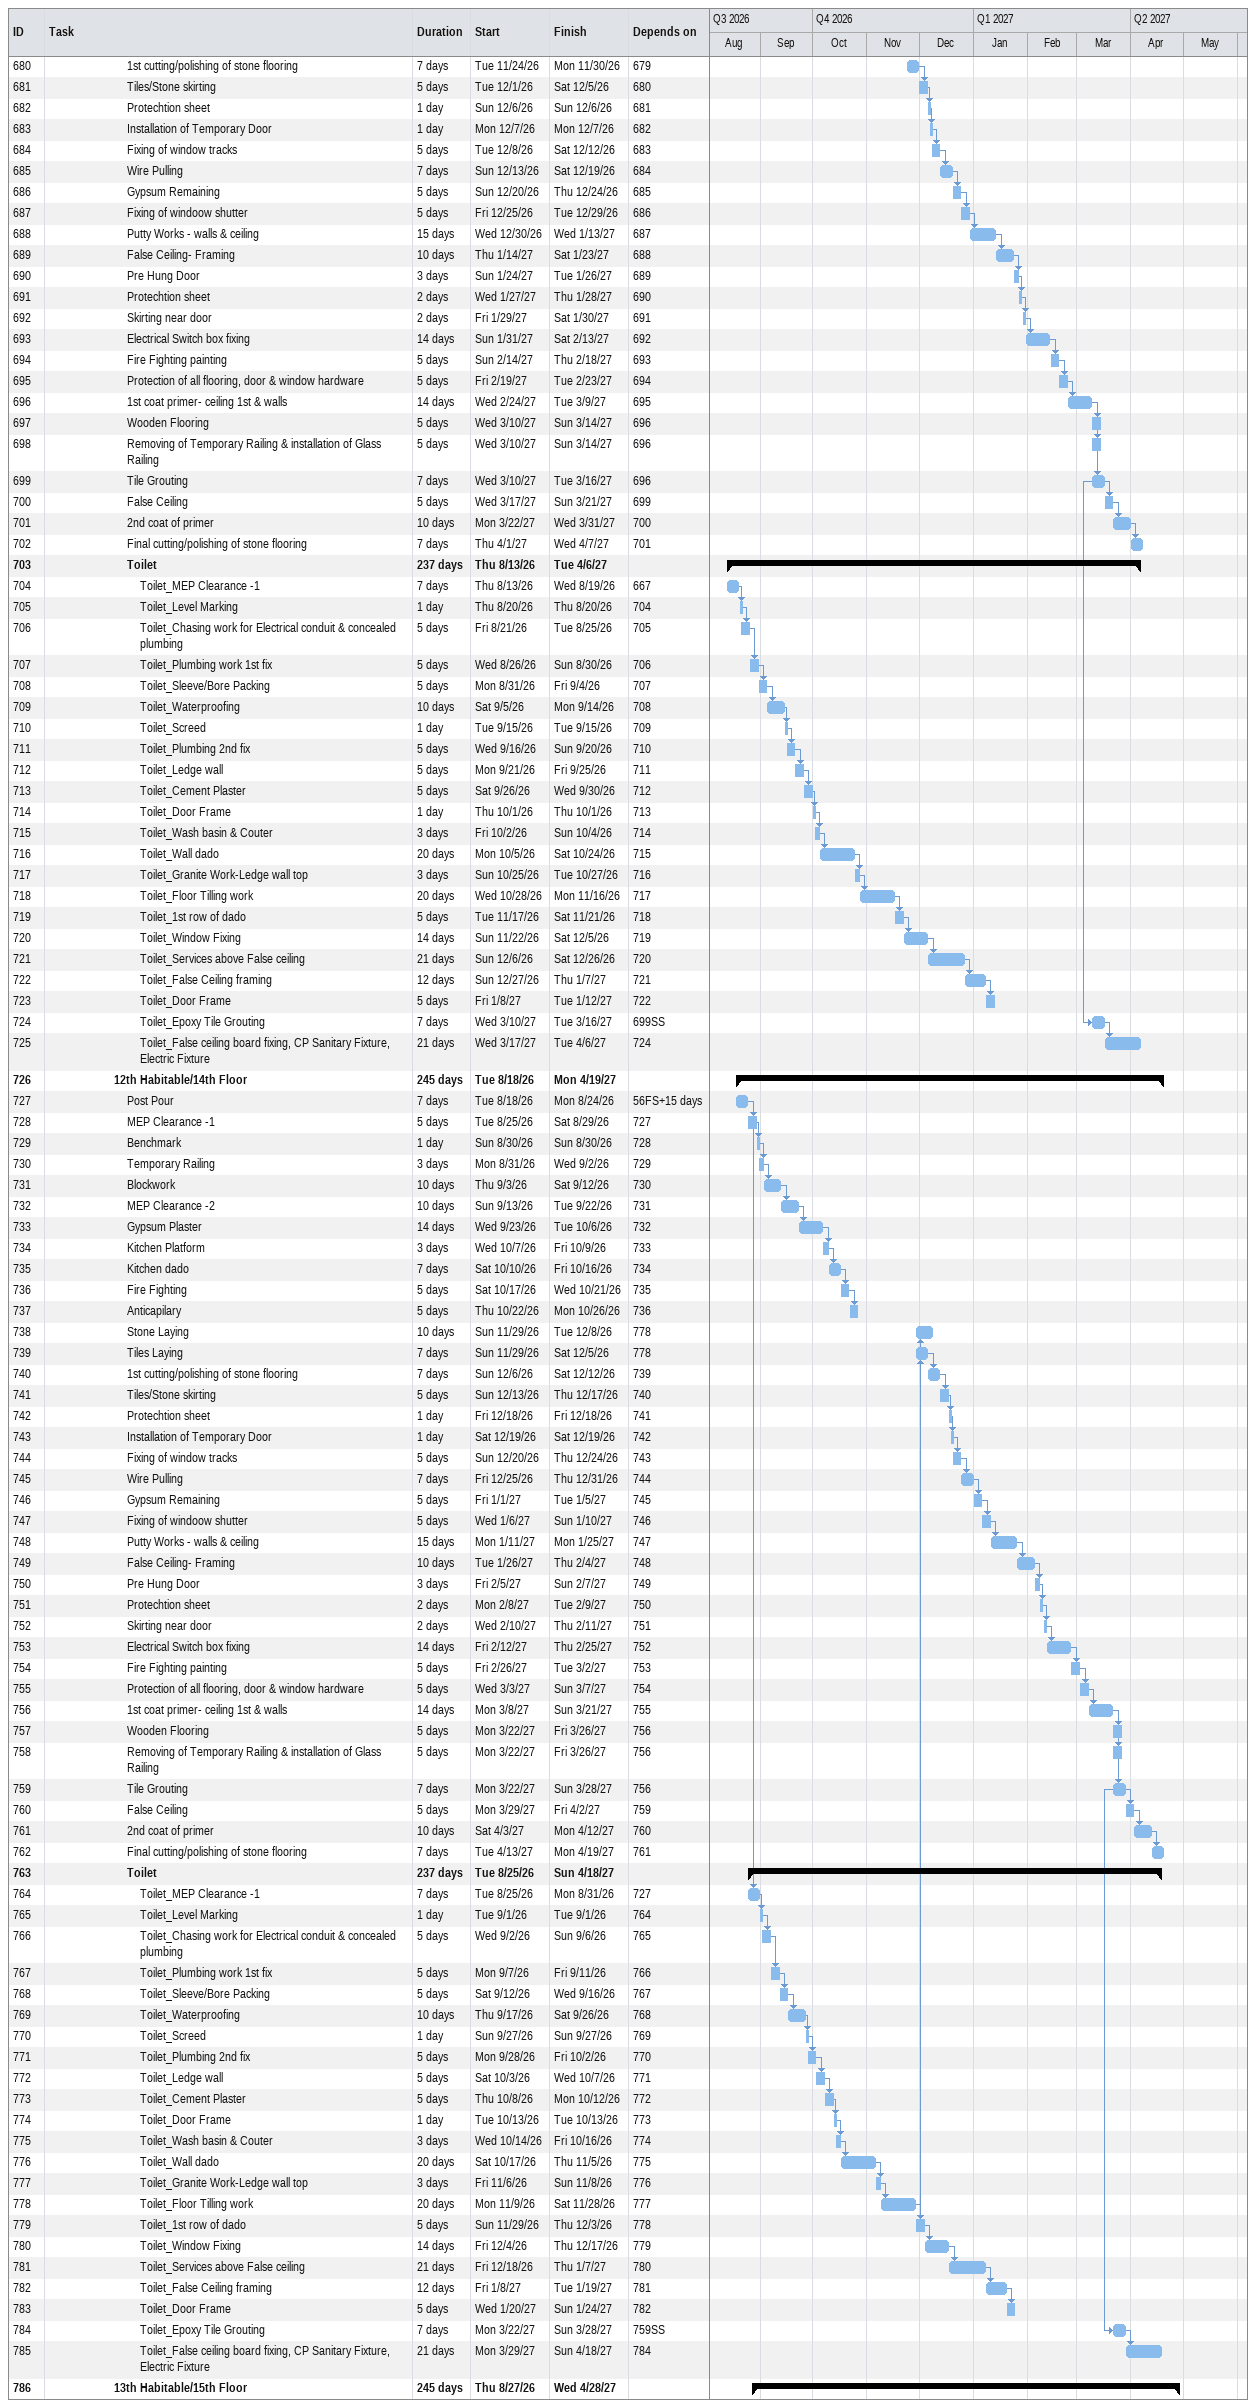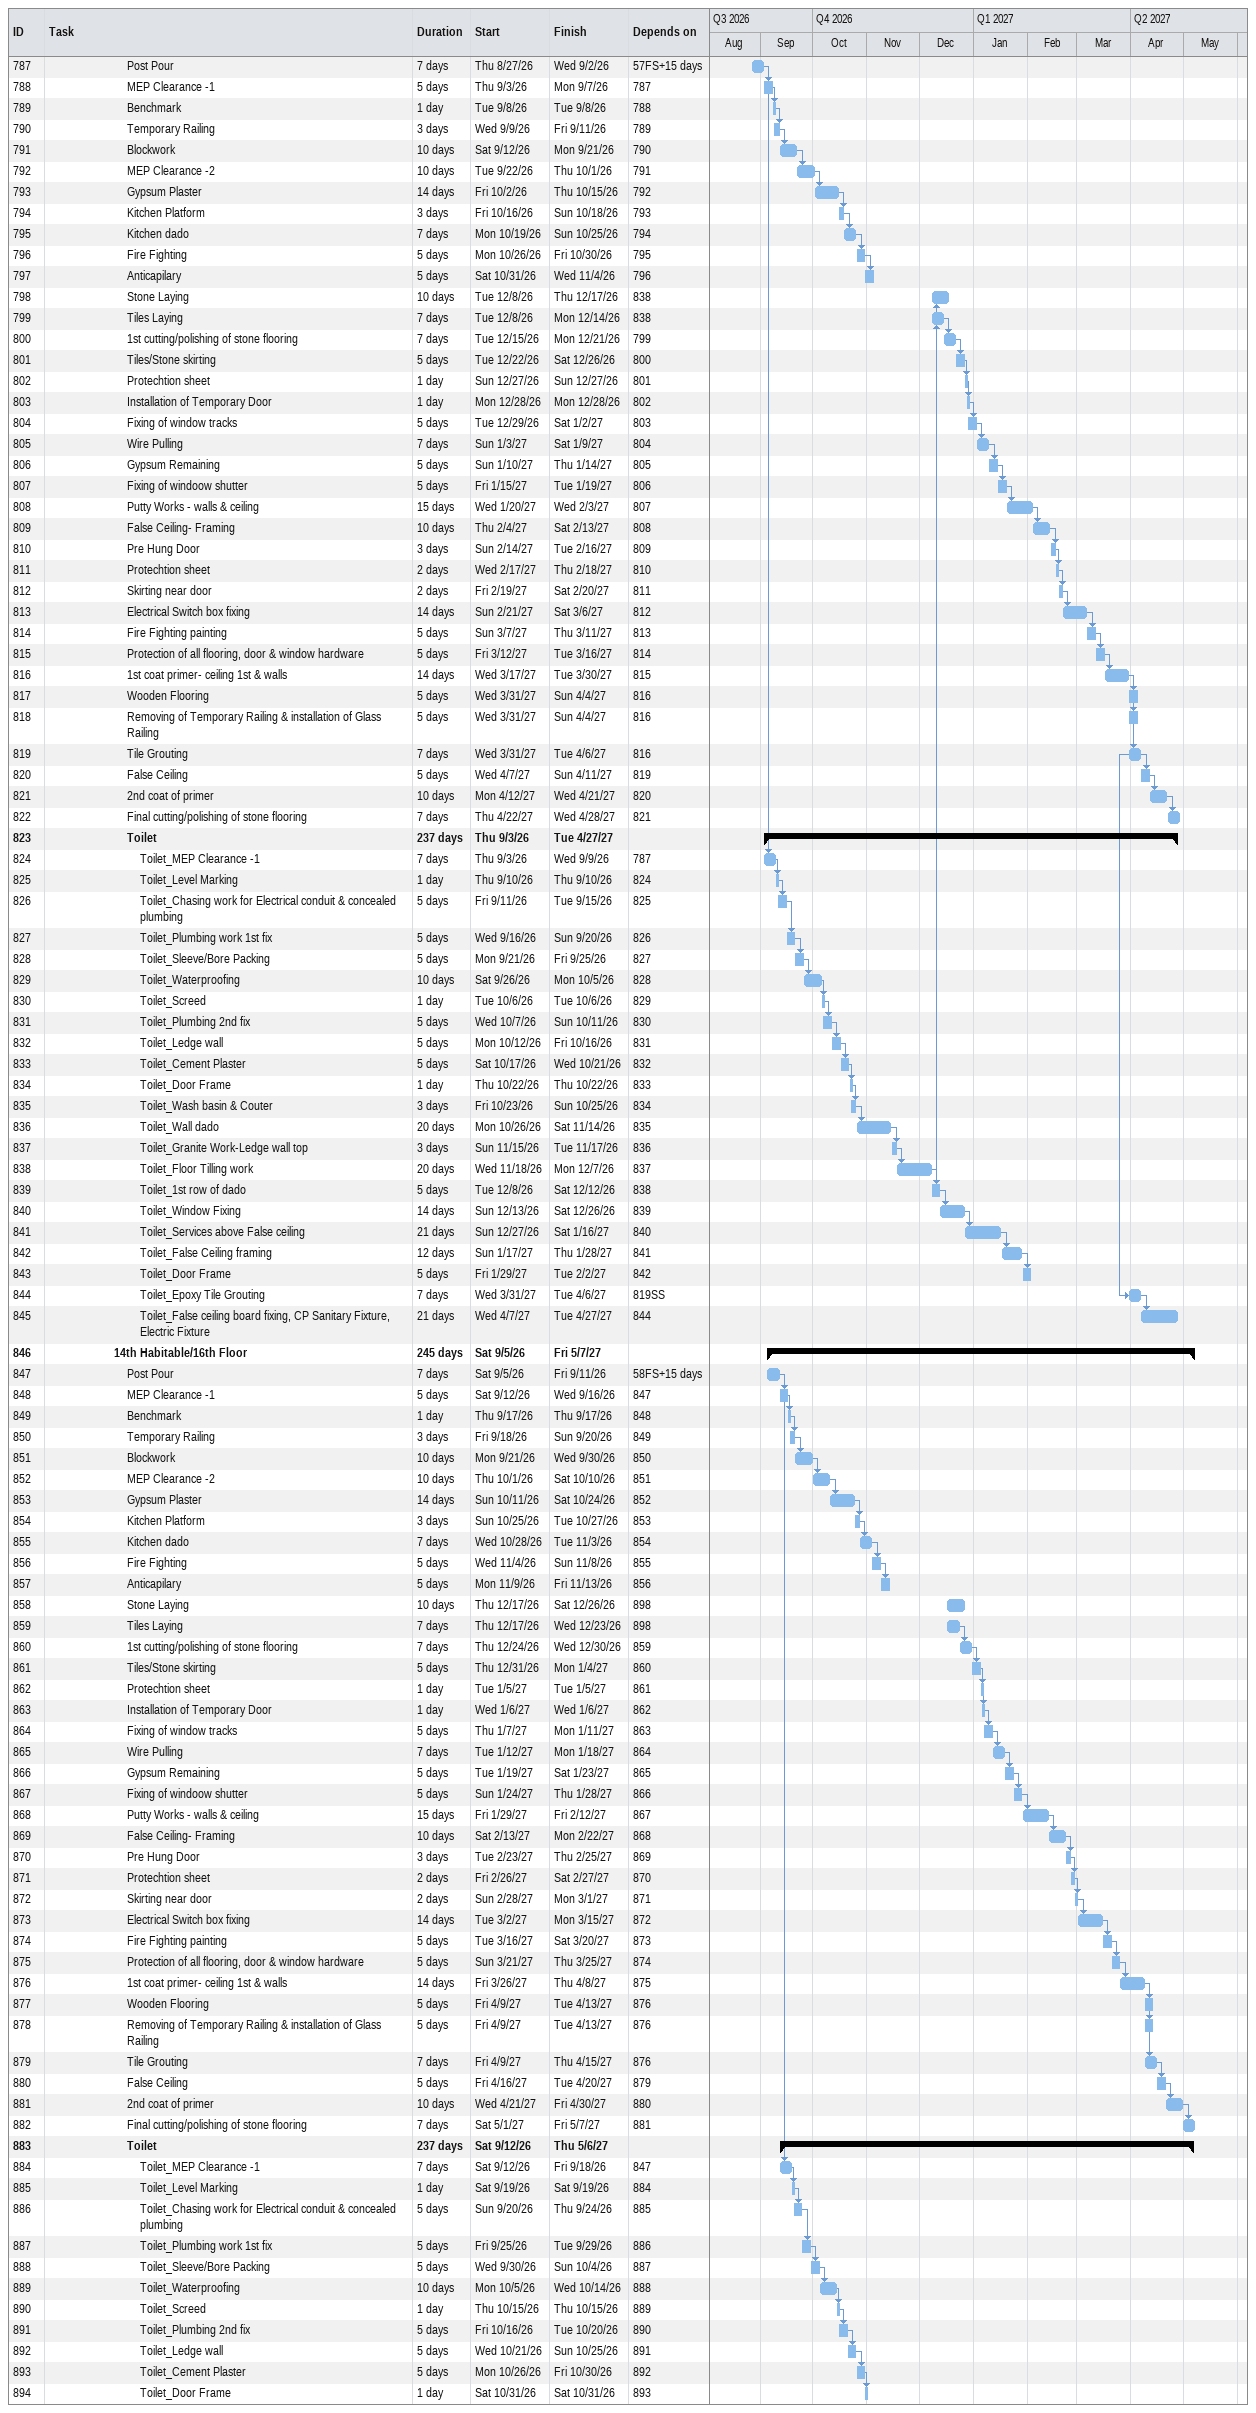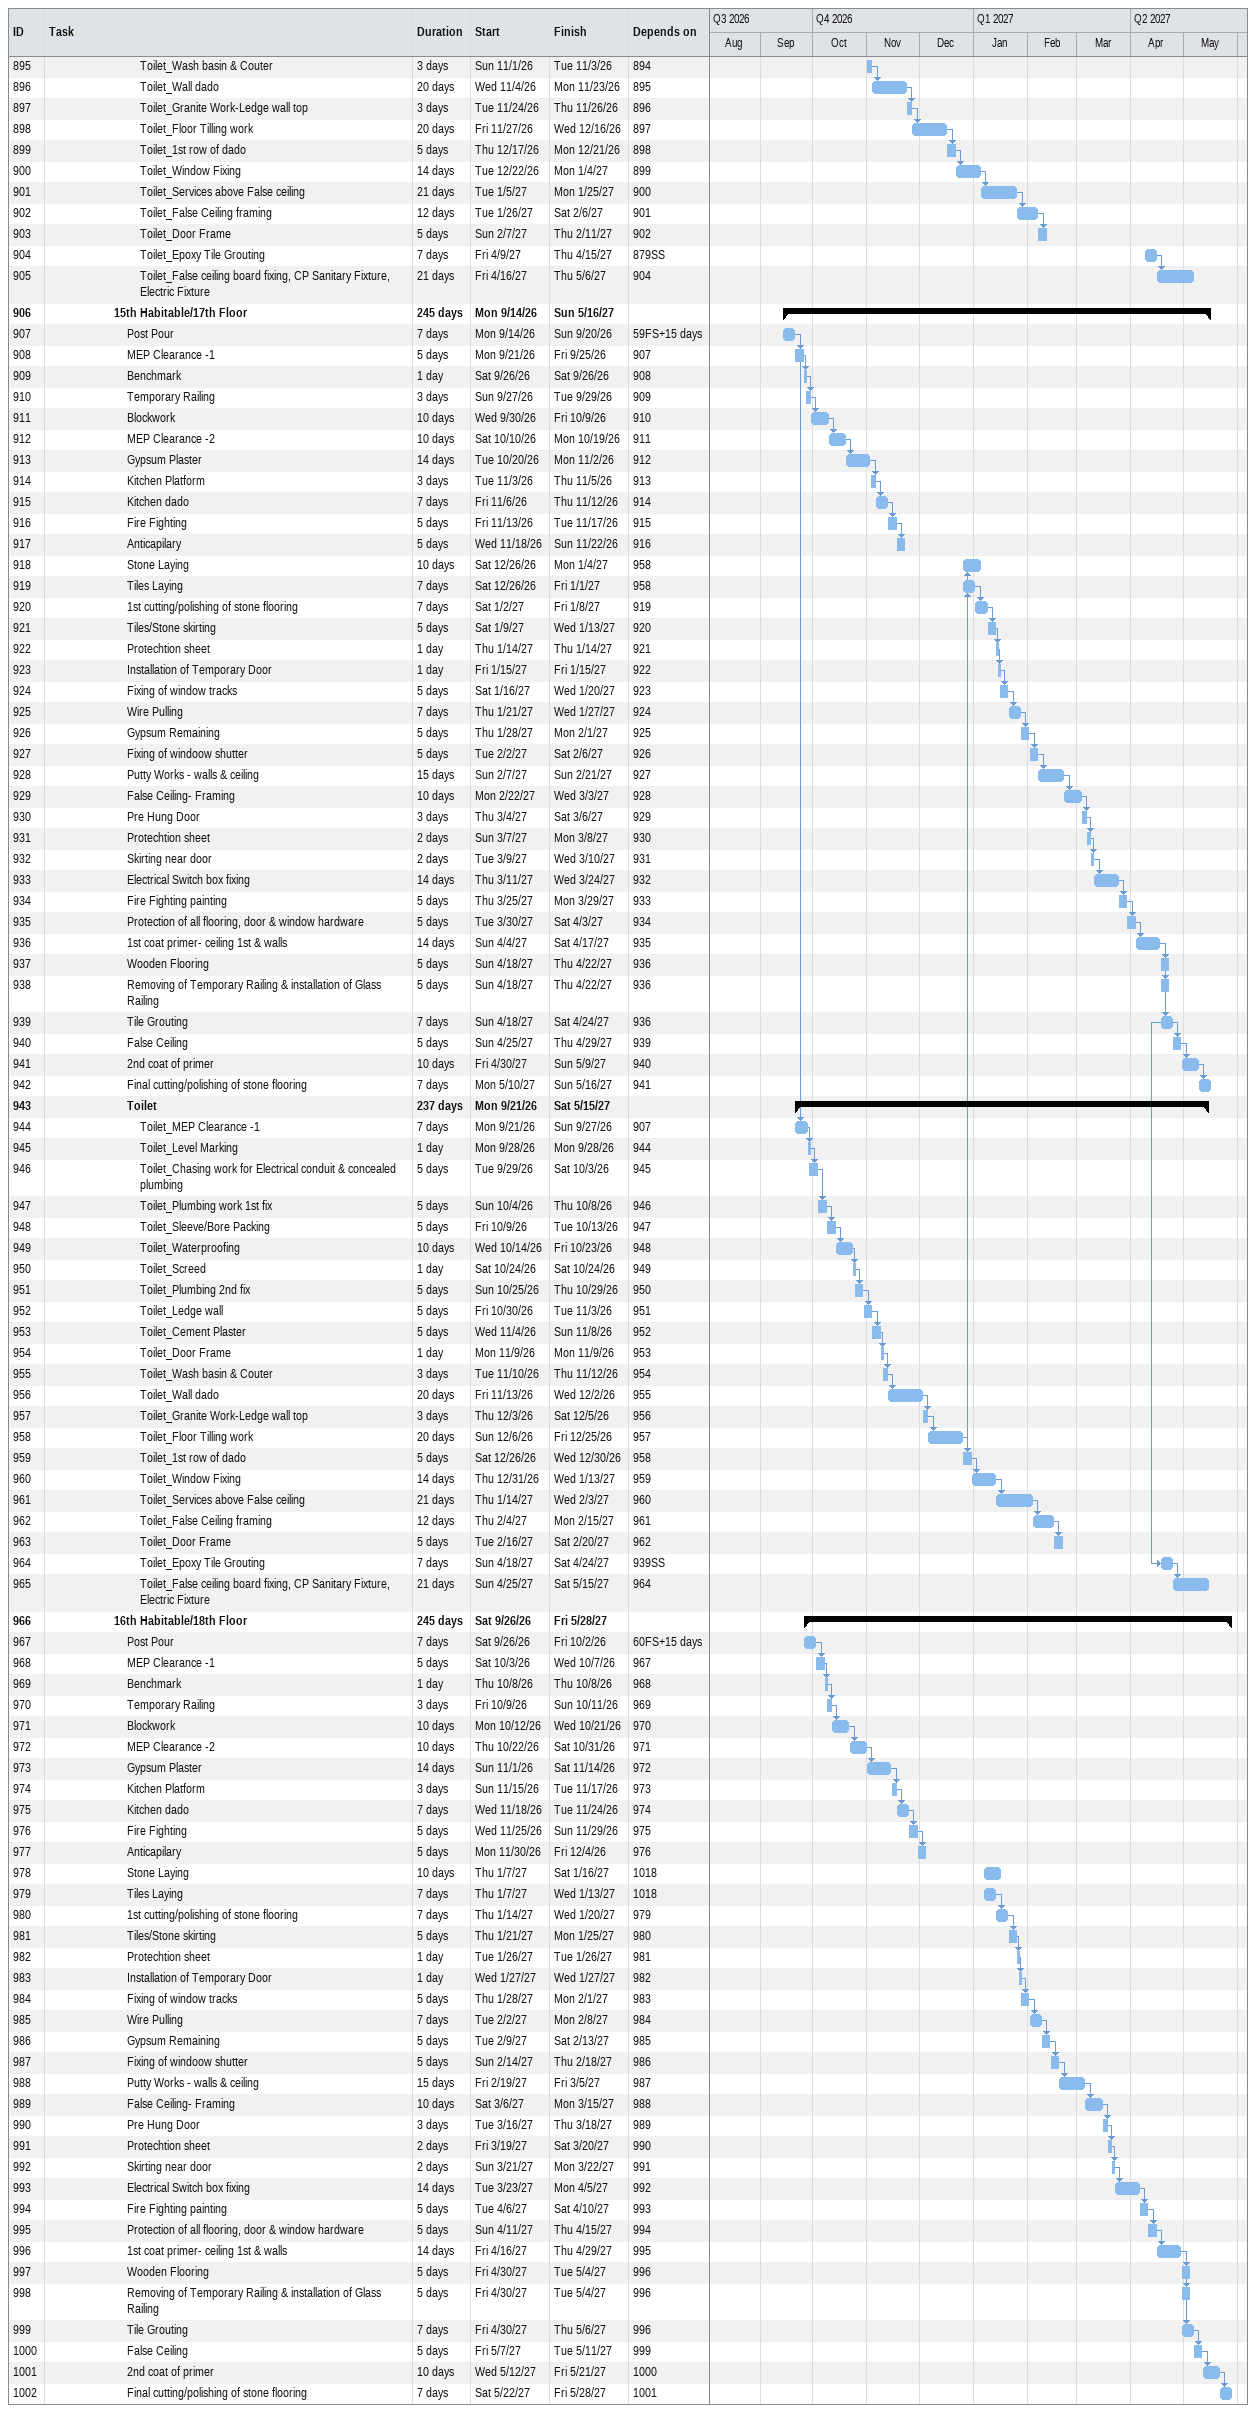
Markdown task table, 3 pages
| ID | Level | Task | Duration | Start | Finish | Predecessors |
|---|---|---|---|---|---|---|
| 680 | 7 | 1st cutting/polishing of stone flooring | 7d | 2026-11-24 | 2026-11-30 | 679 |
| 681 | 7 | Tiles/Stone skirting | 5d | 2026-12-01 | 2026-12-05 | 680 |
| 682 | 7 | Protechtion sheet | 1d | 2026-12-06 | 2026-12-06 | 681 |
| 683 | 7 | Installation of Temporary Door | 1d | 2026-12-07 | 2026-12-07 | 682 |
| 684 | 7 | Fixing of window tracks | 5d | 2026-12-08 | 2026-12-12 | 683 |
| 685 | 7 | Wire Pulling | 7d | 2026-12-13 | 2026-12-19 | 684 |
| 686 | 7 | Gypsum Remaining | 5d | 2026-12-20 | 2026-12-24 | 685 |
| 687 | 7 | Fixing of windoow shutter | 5d | 2026-12-25 | 2026-12-29 | 686 |
| 688 | 7 | Putty Works - walls & ceiling | 15d | 2026-12-30 | 2027-01-13 | 687 |
| 689 | 7 | False Ceiling- Framing | 10d | 2027-01-14 | 2027-01-23 | 688 |
| 690 | 7 | Pre Hung Door | 3d | 2027-01-24 | 2027-01-26 | 689 |
| 691 | 7 | Protechtion sheet | 2d | 2027-01-27 | 2027-01-28 | 690 |
| 692 | 7 | Skirting near door | 2d | 2027-01-29 | 2027-01-30 | 691 |
| 693 | 7 | Electrical Switch box fixing | 14d | 2027-01-31 | 2027-02-13 | 692 |
| 694 | 7 | Fire Fighting painting | 5d | 2027-02-14 | 2027-02-18 | 693 |
| 695 | 7 | Protection of all flooring, door & window hardware | 5d | 2027-02-19 | 2027-02-23 | 694 |
| 696 | 7 | 1st coat primer- ceiling 1st & walls | 14d | 2027-02-24 | 2027-03-09 | 695 |
| 697 | 7 | Wooden Flooring | 5d | 2027-03-10 | 2027-03-14 | 696 |
| 698 | 7 | Removing of Temporary Railing & installation of Glass Railing | 5d | 2027-03-10 | 2027-03-14 | 696 |
| 699 | 7 | Tile Grouting | 7d | 2027-03-10 | 2027-03-16 | 696 |
| 700 | 7 | False Ceiling | 5d | 2027-03-17 | 2027-03-21 | 699 |
| 701 | 7 | 2nd coat of primer | 10d | 2027-03-22 | 2027-03-31 | 700 |
| 702 | 7 | Final cutting/polishing of stone flooring | 7d | 2027-04-01 | 2027-04-07 | 701 |
| 703 | 7 | **Toilet** | 237d | 2026-08-13 | 2027-04-06 |  |
| 704 | 8 | Toilet_MEP Clearance -1 | 7d | 2026-08-13 | 2026-08-19 | 667 |
| 705 | 8 | Toilet_Level Marking | 1d | 2026-08-20 | 2026-08-20 | 704 |
| 706 | 8 | Toilet_Chasing work for Electrical conduit & concealed plumbing | 5d | 2026-08-21 | 2026-08-25 | 705 |
| 707 | 8 | Toilet_Plumbing work 1st fix | 5d | 2026-08-26 | 2026-08-30 | 706 |
| 708 | 8 | Toilet_Sleeve/Bore Packing | 5d | 2026-08-31 | 2026-09-04 | 707 |
| 709 | 8 | Toilet_Waterproofing | 10d | 2026-09-05 | 2026-09-14 | 708 |
| 710 | 8 | Toilet_Screed | 1d | 2026-09-15 | 2026-09-15 | 709 |
| 711 | 8 | Toilet_Plumbing 2nd fix | 5d | 2026-09-16 | 2026-09-20 | 710 |
| 712 | 8 | Toilet_Ledge wall | 5d | 2026-09-21 | 2026-09-25 | 711 |
| 713 | 8 | Toilet_Cement Plaster | 5d | 2026-09-26 | 2026-09-30 | 712 |
| 714 | 8 | Toilet_Door Frame | 1d | 2026-10-01 | 2026-10-01 | 713 |
| 715 | 8 | Toilet_Wash basin & Couter | 3d | 2026-10-02 | 2026-10-04 | 714 |
| 716 | 8 | Toilet_Wall dado | 20d | 2026-10-05 | 2026-10-24 | 715 |
| 717 | 8 | Toilet_Granite Work-Ledge wall top | 3d | 2026-10-25 | 2026-10-27 | 716 |
| 718 | 8 | Toilet_Floor Tilling work | 20d | 2026-10-28 | 2026-11-16 | 717 |
| 719 | 8 | Toilet_1st row of dado | 5d | 2026-11-17 | 2026-11-21 | 718 |
| 720 | 8 | Toilet_Window Fixing | 14d | 2026-11-22 | 2026-12-05 | 719 |
| 721 | 8 | Toilet_Services above False ceiling | 21d | 2026-12-06 | 2026-12-26 | 720 |
| 722 | 8 | Toilet_False Ceiling framing | 12d | 2026-12-27 | 2027-01-07 | 721 |
| 723 | 8 | Toilet_Door Frame | 5d | 2027-01-08 | 2027-01-12 | 722 |
| 724 | 8 | Toilet_Epoxy Tile Grouting | 7d | 2027-03-10 | 2027-03-16 | 699SS |
| 725 | 8 | Toilet_False ceiling board fixing, CP Sanitary Fixture, Electric Fixture | 21d | 2027-03-17 | 2027-04-06 | 724 |
| 726 | 6 | **12th Habitable/14th Floor** | 245d | 2026-08-18 | 2027-04-19 |  |
| 727 | 7 | Post Pour | 7d | 2026-08-18 | 2026-08-24 | 56FS+15d |
| 728 | 7 | MEP Clearance -1 | 5d | 2026-08-25 | 2026-08-29 | 727 |
| 729 | 7 | Benchmark | 1d | 2026-08-30 | 2026-08-30 | 728 |
| 730 | 7 | Temporary Railing | 3d | 2026-08-31 | 2026-09-02 | 729 |
| 731 | 7 | Blockwork | 10d | 2026-09-03 | 2026-09-12 | 730 |
| 732 | 7 | MEP Clearance -2 | 10d | 2026-09-13 | 2026-09-22 | 731 |
| 733 | 7 | Gypsum Plaster | 14d | 2026-09-23 | 2026-10-06 | 732 |
| 734 | 7 | Kitchen Platform | 3d | 2026-10-07 | 2026-10-09 | 733 |
| 735 | 7 | Kitchen dado | 7d | 2026-10-10 | 2026-10-16 | 734 |
| 736 | 7 | Fire Fighting | 5d | 2026-10-17 | 2026-10-21 | 735 |
| 737 | 7 | Anticapilary | 5d | 2026-10-22 | 2026-10-26 | 736 |
| 738 | 7 | Stone Laying | 10d | 2026-11-29 | 2026-12-08 | 778 |
| 739 | 7 | Tiles Laying | 7d | 2026-11-29 | 2026-12-05 | 778 |
| 740 | 7 | 1st cutting/polishing of stone flooring | 7d | 2026-12-06 | 2026-12-12 | 739 |
| 741 | 7 | Tiles/Stone skirting | 5d | 2026-12-13 | 2026-12-17 | 740 |
| 742 | 7 | Protechtion sheet | 1d | 2026-12-18 | 2026-12-18 | 741 |
| 743 | 7 | Installation of Temporary Door | 1d | 2026-12-19 | 2026-12-19 | 742 |
| 744 | 7 | Fixing of window tracks | 5d | 2026-12-20 | 2026-12-24 | 743 |
| 745 | 7 | Wire Pulling | 7d | 2026-12-25 | 2026-12-31 | 744 |
| 746 | 7 | Gypsum Remaining | 5d | 2027-01-01 | 2027-01-05 | 745 |
| 747 | 7 | Fixing of windoow shutter | 5d | 2027-01-06 | 2027-01-10 | 746 |
| 748 | 7 | Putty Works - walls & ceiling | 15d | 2027-01-11 | 2027-01-25 | 747 |
| 749 | 7 | False Ceiling- Framing | 10d | 2027-01-26 | 2027-02-04 | 748 |
| 750 | 7 | Pre Hung Door | 3d | 2027-02-05 | 2027-02-07 | 749 |
| 751 | 7 | Protechtion sheet | 2d | 2027-02-08 | 2027-02-09 | 750 |
| 752 | 7 | Skirting near door | 2d | 2027-02-10 | 2027-02-11 | 751 |
| 753 | 7 | Electrical Switch box fixing | 14d | 2027-02-12 | 2027-02-25 | 752 |
| 754 | 7 | Fire Fighting painting | 5d | 2027-02-26 | 2027-03-02 | 753 |
| 755 | 7 | Protection of all flooring, door & window hardware | 5d | 2027-03-03 | 2027-03-07 | 754 |
| 756 | 7 | 1st coat primer- ceiling 1st & walls | 14d | 2027-03-08 | 2027-03-21 | 755 |
| 757 | 7 | Wooden Flooring | 5d | 2027-03-22 | 2027-03-26 | 756 |
| 758 | 7 | Removing of Temporary Railing & installation of Glass Railing | 5d | 2027-03-22 | 2027-03-26 | 756 |
| 759 | 7 | Tile Grouting | 7d | 2027-03-22 | 2027-03-28 | 756 |
| 760 | 7 | False Ceiling | 5d | 2027-03-29 | 2027-04-02 | 759 |
| 761 | 7 | 2nd coat of primer | 10d | 2027-04-03 | 2027-04-12 | 760 |
| 762 | 7 | Final cutting/polishing of stone flooring | 7d | 2027-04-13 | 2027-04-19 | 761 |
| 763 | 7 | **Toilet** | 237d | 2026-08-25 | 2027-04-18 |  |
| 764 | 8 | Toilet_MEP Clearance -1 | 7d | 2026-08-25 | 2026-08-31 | 727 |
| 765 | 8 | Toilet_Level Marking | 1d | 2026-09-01 | 2026-09-01 | 764 |
| 766 | 8 | Toilet_Chasing work for Electrical conduit & concealed plumbing | 5d | 2026-09-02 | 2026-09-06 | 765 |
| 767 | 8 | Toilet_Plumbing work 1st fix | 5d | 2026-09-07 | 2026-09-11 | 766 |
| 768 | 8 | Toilet_Sleeve/Bore Packing | 5d | 2026-09-12 | 2026-09-16 | 767 |
| 769 | 8 | Toilet_Waterproofing | 10d | 2026-09-17 | 2026-09-26 | 768 |
| 770 | 8 | Toilet_Screed | 1d | 2026-09-27 | 2026-09-27 | 769 |
| 771 | 8 | Toilet_Plumbing 2nd fix | 5d | 2026-09-28 | 2026-10-02 | 770 |
| 772 | 8 | Toilet_Ledge wall | 5d | 2026-10-03 | 2026-10-07 | 771 |
| 773 | 8 | Toilet_Cement Plaster | 5d | 2026-10-08 | 2026-10-12 | 772 |
| 774 | 8 | Toilet_Door Frame | 1d | 2026-10-13 | 2026-10-13 | 773 |
| 775 | 8 | Toilet_Wash basin & Couter | 3d | 2026-10-14 | 2026-10-16 | 774 |
| 776 | 8 | Toilet_Wall dado | 20d | 2026-10-17 | 2026-11-05 | 775 |
| 777 | 8 | Toilet_Granite Work-Ledge wall top | 3d | 2026-11-06 | 2026-11-08 | 776 |
| 778 | 8 | Toilet_Floor Tilling work | 20d | 2026-11-09 | 2026-11-28 | 777 |
| 779 | 8 | Toilet_1st row of dado | 5d | 2026-11-29 | 2026-12-03 | 778 |
| 780 | 8 | Toilet_Window Fixing | 14d | 2026-12-04 | 2026-12-17 | 779 |
| 781 | 8 | Toilet_Services above False ceiling | 21d | 2026-12-18 | 2027-01-07 | 780 |
| 782 | 8 | Toilet_False Ceiling framing | 12d | 2027-01-08 | 2027-01-19 | 781 |
| 783 | 8 | Toilet_Door Frame | 5d | 2027-01-20 | 2027-01-24 | 782 |
| 784 | 8 | Toilet_Epoxy Tile Grouting | 7d | 2027-03-22 | 2027-03-28 | 759SS |
| 785 | 8 | Toilet_False ceiling board fixing, CP Sanitary Fixture, Electric Fixture | 21d | 2027-03-29 | 2027-04-18 | 784 |
| 786 | 6 | **13th Habitable/15th Floor** | 245d | 2026-08-27 | 2027-04-28 |  |
| 787 | 7 | Post Pour | 7d | 2026-08-27 | 2026-09-02 | 57FS+15d |
| 788 | 7 | MEP Clearance -1 | 5d | 2026-09-03 | 2026-09-07 | 787 |
| 789 | 7 | Benchmark | 1d | 2026-09-08 | 2026-09-08 | 788 |
| 790 | 7 | Temporary Railing | 3d | 2026-09-09 | 2026-09-11 | 789 |
| 791 | 7 | Blockwork | 10d | 2026-09-12 | 2026-09-21 | 790 |
| 792 | 7 | MEP Clearance -2 | 10d | 2026-09-22 | 2026-10-01 | 791 |
| 793 | 7 | Gypsum Plaster | 14d | 2026-10-02 | 2026-10-15 | 792 |
| 794 | 7 | Kitchen Platform | 3d | 2026-10-16 | 2026-10-18 | 793 |
| 795 | 7 | Kitchen dado | 7d | 2026-10-19 | 2026-10-25 | 794 |
| 796 | 7 | Fire Fighting | 5d | 2026-10-26 | 2026-10-30 | 795 |
| 797 | 7 | Anticapilary | 5d | 2026-10-31 | 2026-11-04 | 796 |
| 798 | 7 | Stone Laying | 10d | 2026-12-08 | 2026-12-17 | 838 |
| 799 | 7 | Tiles Laying | 7d | 2026-12-08 | 2026-12-14 | 838 |
| 800 | 7 | 1st cutting/polishing of stone flooring | 7d | 2026-12-15 | 2026-12-21 | 799 |
| 801 | 7 | Tiles/Stone skirting | 5d | 2026-12-22 | 2026-12-26 | 800 |
| 802 | 7 | Protechtion sheet | 1d | 2026-12-27 | 2026-12-27 | 801 |
| 803 | 7 | Installation of Temporary Door | 1d | 2026-12-28 | 2026-12-28 | 802 |
| 804 | 7 | Fixing of window tracks | 5d | 2026-12-29 | 2027-01-02 | 803 |
| 805 | 7 | Wire Pulling | 7d | 2027-01-03 | 2027-01-09 | 804 |
| 806 | 7 | Gypsum Remaining | 5d | 2027-01-10 | 2027-01-14 | 805 |
| 807 | 7 | Fixing of windoow shutter | 5d | 2027-01-15 | 2027-01-19 | 806 |
| 808 | 7 | Putty Works - walls & ceiling | 15d | 2027-01-20 | 2027-02-03 | 807 |
| 809 | 7 | False Ceiling- Framing | 10d | 2027-02-04 | 2027-02-13 | 808 |
| 810 | 7 | Pre Hung Door | 3d | 2027-02-14 | 2027-02-16 | 809 |
| 811 | 7 | Protechtion sheet | 2d | 2027-02-17 | 2027-02-18 | 810 |
| 812 | 7 | Skirting near door | 2d | 2027-02-19 | 2027-02-20 | 811 |
| 813 | 7 | Electrical Switch box fixing | 14d | 2027-02-21 | 2027-03-06 | 812 |
| 814 | 7 | Fire Fighting painting | 5d | 2027-03-07 | 2027-03-11 | 813 |
| 815 | 7 | Protection of all flooring, door & window hardware | 5d | 2027-03-12 | 2027-03-16 | 814 |
| 816 | 7 | 1st coat primer- ceiling 1st & walls | 14d | 2027-03-17 | 2027-03-30 | 815 |
| 817 | 7 | Wooden Flooring | 5d | 2027-03-31 | 2027-04-04 | 816 |
| 818 | 7 | Removing of Temporary Railing & installation of Glass Railing | 5d | 2027-03-31 | 2027-04-04 | 816 |
| 819 | 7 | Tile Grouting | 7d | 2027-03-31 | 2027-04-06 | 816 |
| 820 | 7 | False Ceiling | 5d | 2027-04-07 | 2027-04-11 | 819 |
| 821 | 7 | 2nd coat of primer | 10d | 2027-04-12 | 2027-04-21 | 820 |
| 822 | 7 | Final cutting/polishing of stone flooring | 7d | 2027-04-22 | 2027-04-28 | 821 |
| 823 | 7 | **Toilet** | 237d | 2026-09-03 | 2027-04-27 |  |
| 824 | 8 | Toilet_MEP Clearance -1 | 7d | 2026-09-03 | 2026-09-09 | 787 |
| 825 | 8 | Toilet_Level Marking | 1d | 2026-09-10 | 2026-09-10 | 824 |
| 826 | 8 | Toilet_Chasing work for Electrical conduit & concealed plumbing | 5d | 2026-09-11 | 2026-09-15 | 825 |
| 827 | 8 | Toilet_Plumbing work 1st fix | 5d | 2026-09-16 | 2026-09-20 | 826 |
| 828 | 8 | Toilet_Sleeve/Bore Packing | 5d | 2026-09-21 | 2026-09-25 | 827 |
| 829 | 8 | Toilet_Waterproofing | 10d | 2026-09-26 | 2026-10-05 | 828 |
| 830 | 8 | Toilet_Screed | 1d | 2026-10-06 | 2026-10-06 | 829 |
| 831 | 8 | Toilet_Plumbing 2nd fix | 5d | 2026-10-07 | 2026-10-11 | 830 |
| 832 | 8 | Toilet_Ledge wall | 5d | 2026-10-12 | 2026-10-16 | 831 |
| 833 | 8 | Toilet_Cement Plaster | 5d | 2026-10-17 | 2026-10-21 | 832 |
| 834 | 8 | Toilet_Door Frame | 1d | 2026-10-22 | 2026-10-22 | 833 |
| 835 | 8 | Toilet_Wash basin & Couter | 3d | 2026-10-23 | 2026-10-25 | 834 |
| 836 | 8 | Toilet_Wall dado | 20d | 2026-10-26 | 2026-11-14 | 835 |
| 837 | 8 | Toilet_Granite Work-Ledge wall top | 3d | 2026-11-15 | 2026-11-17 | 836 |
| 838 | 8 | Toilet_Floor Tilling work | 20d | 2026-11-18 | 2026-12-07 | 837 |
| 839 | 8 | Toilet_1st row of dado | 5d | 2026-12-08 | 2026-12-12 | 838 |
| 840 | 8 | Toilet_Window Fixing | 14d | 2026-12-13 | 2026-12-26 | 839 |
| 841 | 8 | Toilet_Services above False ceiling | 21d | 2026-12-27 | 2027-01-16 | 840 |
| 842 | 8 | Toilet_False Ceiling framing | 12d | 2027-01-17 | 2027-01-28 | 841 |
| 843 | 8 | Toilet_Door Frame | 5d | 2027-01-29 | 2027-02-02 | 842 |
| 844 | 8 | Toilet_Epoxy Tile Grouting | 7d | 2027-03-31 | 2027-04-06 | 819SS |
| 845 | 8 | Toilet_False ceiling board fixing, CP Sanitary Fixture, Electric Fixture | 21d | 2027-04-07 | 2027-04-27 | 844 |
| 846 | 6 | **14th Habitable/16th Floor** | 245d | 2026-09-05 | 2027-05-07 |  |
| 847 | 7 | Post Pour | 7d | 2026-09-05 | 2026-09-11 | 58FS+15d |
| 848 | 7 | MEP Clearance -1 | 5d | 2026-09-12 | 2026-09-16 | 847 |
| 849 | 7 | Benchmark | 1d | 2026-09-17 | 2026-09-17 | 848 |
| 850 | 7 | Temporary Railing | 3d | 2026-09-18 | 2026-09-20 | 849 |
| 851 | 7 | Blockwork | 10d | 2026-09-21 | 2026-09-30 | 850 |
| 852 | 7 | MEP Clearance -2 | 10d | 2026-10-01 | 2026-10-10 | 851 |
| 853 | 7 | Gypsum Plaster | 14d | 2026-10-11 | 2026-10-24 | 852 |
| 854 | 7 | Kitchen Platform | 3d | 2026-10-25 | 2026-10-27 | 853 |
| 855 | 7 | Kitchen dado | 7d | 2026-10-28 | 2026-11-03 | 854 |
| 856 | 7 | Fire Fighting | 5d | 2026-11-04 | 2026-11-08 | 855 |
| 857 | 7 | Anticapilary | 5d | 2026-11-09 | 2026-11-13 | 856 |
| 858 | 7 | Stone Laying | 10d | 2026-12-17 | 2026-12-26 | 898 |
| 859 | 7 | Tiles Laying | 7d | 2026-12-17 | 2026-12-23 | 898 |
| 860 | 7 | 1st cutting/polishing of stone flooring | 7d | 2026-12-24 | 2026-12-30 | 859 |
| 861 | 7 | Tiles/Stone skirting | 5d | 2026-12-31 | 2027-01-04 | 860 |
| 862 | 7 | Protechtion sheet | 1d | 2027-01-05 | 2027-01-05 | 861 |
| 863 | 7 | Installation of Temporary Door | 1d | 2027-01-06 | 2027-01-06 | 862 |
| 864 | 7 | Fixing of window tracks | 5d | 2027-01-07 | 2027-01-11 | 863 |
| 865 | 7 | Wire Pulling | 7d | 2027-01-12 | 2027-01-18 | 864 |
| 866 | 7 | Gypsum Remaining | 5d | 2027-01-19 | 2027-01-23 | 865 |
| 867 | 7 | Fixing of windoow shutter | 5d | 2027-01-24 | 2027-01-28 | 866 |
| 868 | 7 | Putty Works - walls & ceiling | 15d | 2027-01-29 | 2027-02-12 | 867 |
| 869 | 7 | False Ceiling- Framing | 10d | 2027-02-13 | 2027-02-22 | 868 |
| 870 | 7 | Pre Hung Door | 3d | 2027-02-23 | 2027-02-25 | 869 |
| 871 | 7 | Protechtion sheet | 2d | 2027-02-26 | 2027-02-27 | 870 |
| 872 | 7 | Skirting near door | 2d | 2027-02-28 | 2027-03-01 | 871 |
| 873 | 7 | Electrical Switch box fixing | 14d | 2027-03-02 | 2027-03-15 | 872 |
| 874 | 7 | Fire Fighting painting | 5d | 2027-03-16 | 2027-03-20 | 873 |
| 875 | 7 | Protection of all flooring, door & window hardware | 5d | 2027-03-21 | 2027-03-25 | 874 |
| 876 | 7 | 1st coat primer- ceiling 1st & walls | 14d | 2027-03-26 | 2027-04-08 | 875 |
| 877 | 7 | Wooden Flooring | 5d | 2027-04-09 | 2027-04-13 | 876 |
| 878 | 7 | Removing of Temporary Railing & installation of Glass Railing | 5d | 2027-04-09 | 2027-04-13 | 876 |
| 879 | 7 | Tile Grouting | 7d | 2027-04-09 | 2027-04-15 | 876 |
| 880 | 7 | False Ceiling | 5d | 2027-04-16 | 2027-04-20 | 879 |
| 881 | 7 | 2nd coat of primer | 10d | 2027-04-21 | 2027-04-30 | 880 |
| 882 | 7 | Final cutting/polishing of stone flooring | 7d | 2027-05-01 | 2027-05-07 | 881 |
| 883 | 7 | **Toilet** | 237d | 2026-09-12 | 2027-05-06 |  |
| 884 | 8 | Toilet_MEP Clearance -1 | 7d | 2026-09-12 | 2026-09-18 | 847 |
| 885 | 8 | Toilet_Level Marking | 1d | 2026-09-19 | 2026-09-19 | 884 |
| 886 | 8 | Toilet_Chasing work for Electrical conduit & concealed plumbing | 5d | 2026-09-20 | 2026-09-24 | 885 |
| 887 | 8 | Toilet_Plumbing work 1st fix | 5d | 2026-09-25 | 2026-09-29 | 886 |
| 888 | 8 | Toilet_Sleeve/Bore Packing | 5d | 2026-09-30 | 2026-10-04 | 887 |
| 889 | 8 | Toilet_Waterproofing | 10d | 2026-10-05 | 2026-10-14 | 888 |
| 890 | 8 | Toilet_Screed | 1d | 2026-10-15 | 2026-10-15 | 889 |
| 891 | 8 | Toilet_Plumbing 2nd fix | 5d | 2026-10-16 | 2026-10-20 | 890 |
| 892 | 8 | Toilet_Ledge wall | 5d | 2026-10-21 | 2026-10-25 | 891 |
| 893 | 8 | Toilet_Cement Plaster | 5d | 2026-10-26 | 2026-10-30 | 892 |
| 894 | 8 | Toilet_Door Frame | 1d | 2026-10-31 | 2026-10-31 | 893 |
| 895 | 8 | Toilet_Wash basin & Couter | 3d | 2026-11-01 | 2026-11-03 | 894 |
| 896 | 8 | Toilet_Wall dado | 20d | 2026-11-04 | 2026-11-23 | 895 |
| 897 | 8 | Toilet_Granite Work-Ledge wall top | 3d | 2026-11-24 | 2026-11-26 | 896 |
| 898 | 8 | Toilet_Floor Tilling work | 20d | 2026-11-27 | 2026-12-16 | 897 |
| 899 | 8 | Toilet_1st row of dado | 5d | 2026-12-17 | 2026-12-21 | 898 |
| 900 | 8 | Toilet_Window Fixing | 14d | 2026-12-22 | 2027-01-04 | 899 |
| 901 | 8 | Toilet_Services above False ceiling | 21d | 2027-01-05 | 2027-01-25 | 900 |
| 902 | 8 | Toilet_False Ceiling framing | 12d | 2027-01-26 | 2027-02-06 | 901 |
| 903 | 8 | Toilet_Door Frame | 5d | 2027-02-07 | 2027-02-11 | 902 |
| 904 | 8 | Toilet_Epoxy Tile Grouting | 7d | 2027-04-09 | 2027-04-15 | 879SS |
| 905 | 8 | Toilet_False ceiling board fixing, CP Sanitary Fixture, Electric Fixture | 21d | 2027-04-16 | 2027-05-06 | 904 |
| 906 | 6 | **15th Habitable/17th Floor** | 245d | 2026-09-14 | 2027-05-16 |  |
| 907 | 7 | Post Pour | 7d | 2026-09-14 | 2026-09-20 | 59FS+15d |
| 908 | 7 | MEP Clearance -1 | 5d | 2026-09-21 | 2026-09-25 | 907 |
| 909 | 7 | Benchmark | 1d | 2026-09-26 | 2026-09-26 | 908 |
| 910 | 7 | Temporary Railing | 3d | 2026-09-27 | 2026-09-29 | 909 |
| 911 | 7 | Blockwork | 10d | 2026-09-30 | 2026-10-09 | 910 |
| 912 | 7 | MEP Clearance -2 | 10d | 2026-10-10 | 2026-10-19 | 911 |
| 913 | 7 | Gypsum Plaster | 14d | 2026-10-20 | 2026-11-02 | 912 |
| 914 | 7 | Kitchen Platform | 3d | 2026-11-03 | 2026-11-05 | 913 |
| 915 | 7 | Kitchen dado | 7d | 2026-11-06 | 2026-11-12 | 914 |
| 916 | 7 | Fire Fighting | 5d | 2026-11-13 | 2026-11-17 | 915 |
| 917 | 7 | Anticapilary | 5d | 2026-11-18 | 2026-11-22 | 916 |
| 918 | 7 | Stone Laying | 10d | 2026-12-26 | 2027-01-04 | 958 |
| 919 | 7 | Tiles Laying | 7d | 2026-12-26 | 2027-01-01 | 958 |
| 920 | 7 | 1st cutting/polishing of stone flooring | 7d | 2027-01-02 | 2027-01-08 | 919 |
| 921 | 7 | Tiles/Stone skirting | 5d | 2027-01-09 | 2027-01-13 | 920 |
| 922 | 7 | Protechtion sheet | 1d | 2027-01-14 | 2027-01-14 | 921 |
| 923 | 7 | Installation of Temporary Door | 1d | 2027-01-15 | 2027-01-15 | 922 |
| 924 | 7 | Fixing of window tracks | 5d | 2027-01-16 | 2027-01-20 | 923 |
| 925 | 7 | Wire Pulling | 7d | 2027-01-21 | 2027-01-27 | 924 |
| 926 | 7 | Gypsum Remaining | 5d | 2027-01-28 | 2027-02-01 | 925 |
| 927 | 7 | Fixing of windoow shutter | 5d | 2027-02-02 | 2027-02-06 | 926 |
| 928 | 7 | Putty Works - walls & ceiling | 15d | 2027-02-07 | 2027-02-21 | 927 |
| 929 | 7 | False Ceiling- Framing | 10d | 2027-02-22 | 2027-03-03 | 928 |
| 930 | 7 | Pre Hung Door | 3d | 2027-03-04 | 2027-03-06 | 929 |
| 931 | 7 | Protechtion sheet | 2d | 2027-03-07 | 2027-03-08 | 930 |
| 932 | 7 | Skirting near door | 2d | 2027-03-09 | 2027-03-10 | 931 |
| 933 | 7 | Electrical Switch box fixing | 14d | 2027-03-11 | 2027-03-24 | 932 |
| 934 | 7 | Fire Fighting painting | 5d | 2027-03-25 | 2027-03-29 | 933 |
| 935 | 7 | Protection of all flooring, door & window hardware | 5d | 2027-03-30 | 2027-04-03 | 934 |
| 936 | 7 | 1st coat primer- ceiling 1st & walls | 14d | 2027-04-04 | 2027-04-17 | 935 |
| 937 | 7 | Wooden Flooring | 5d | 2027-04-18 | 2027-04-22 | 936 |
| 938 | 7 | Removing of Temporary Railing & installation of Glass Railing | 5d | 2027-04-18 | 2027-04-22 | 936 |
| 939 | 7 | Tile Grouting | 7d | 2027-04-18 | 2027-04-24 | 936 |
| 940 | 7 | False Ceiling | 5d | 2027-04-25 | 2027-04-29 | 939 |
| 941 | 7 | 2nd coat of primer | 10d | 2027-04-30 | 2027-05-09 | 940 |
| 942 | 7 | Final cutting/polishing of stone flooring | 7d | 2027-05-10 | 2027-05-16 | 941 |
| 943 | 7 | **Toilet** | 237d | 2026-09-21 | 2027-05-15 |  |
| 944 | 8 | Toilet_MEP Clearance -1 | 7d | 2026-09-21 | 2026-09-27 | 907 |
| 945 | 8 | Toilet_Level Marking | 1d | 2026-09-28 | 2026-09-28 | 944 |
| 946 | 8 | Toilet_Chasing work for Electrical conduit & concealed plumbing | 5d | 2026-09-29 | 2026-10-03 | 945 |
| 947 | 8 | Toilet_Plumbing work 1st fix | 5d | 2026-10-04 | 2026-10-08 | 946 |
| 948 | 8 | Toilet_Sleeve/Bore Packing | 5d | 2026-10-09 | 2026-10-13 | 947 |
| 949 | 8 | Toilet_Waterproofing | 10d | 2026-10-14 | 2026-10-23 | 948 |
| 950 | 8 | Toilet_Screed | 1d | 2026-10-24 | 2026-10-24 | 949 |
| 951 | 8 | Toilet_Plumbing 2nd fix | 5d | 2026-10-25 | 2026-10-29 | 950 |
| 952 | 8 | Toilet_Ledge wall | 5d | 2026-10-30 | 2026-11-03 | 951 |
| 953 | 8 | Toilet_Cement Plaster | 5d | 2026-11-04 | 2026-11-08 | 952 |
| 954 | 8 | Toilet_Door Frame | 1d | 2026-11-09 | 2026-11-09 | 953 |
| 955 | 8 | Toilet_Wash basin & Couter | 3d | 2026-11-10 | 2026-11-12 | 954 |
| 956 | 8 | Toilet_Wall dado | 20d | 2026-11-13 | 2026-12-02 | 955 |
| 957 | 8 | Toilet_Granite Work-Ledge wall top | 3d | 2026-12-03 | 2026-12-05 | 956 |
| 958 | 8 | Toilet_Floor Tilling work | 20d | 2026-12-06 | 2026-12-25 | 957 |
| 959 | 8 | Toilet_1st row of dado | 5d | 2026-12-26 | 2026-12-30 | 958 |
| 960 | 8 | Toilet_Window Fixing | 14d | 2026-12-31 | 2027-01-13 | 959 |
| 961 | 8 | Toilet_Services above False ceiling | 21d | 2027-01-14 | 2027-02-03 | 960 |
| 962 | 8 | Toilet_False Ceiling framing | 12d | 2027-02-04 | 2027-02-15 | 961 |
| 963 | 8 | Toilet_Door Frame | 5d | 2027-02-16 | 2027-02-20 | 962 |
| 964 | 8 | Toilet_Epoxy Tile Grouting | 7d | 2027-04-18 | 2027-04-24 | 939SS |
| 965 | 8 | Toilet_False ceiling board fixing, CP Sanitary Fixture, Electric Fixture | 21d | 2027-04-25 | 2027-05-15 | 964 |
| 966 | 6 | **16th Habitable/18th Floor** | 245d | 2026-09-26 | 2027-05-28 |  |
| 967 | 7 | Post Pour | 7d | 2026-09-26 | 2026-10-02 | 60FS+15d |
| 968 | 7 | MEP Clearance -1 | 5d | 2026-10-03 | 2026-10-07 | 967 |
| 969 | 7 | Benchmark | 1d | 2026-10-08 | 2026-10-08 | 968 |
| 970 | 7 | Temporary Railing | 3d | 2026-10-09 | 2026-10-11 | 969 |
| 971 | 7 | Blockwork | 10d | 2026-10-12 | 2026-10-21 | 970 |
| 972 | 7 | MEP Clearance -2 | 10d | 2026-10-22 | 2026-10-31 | 971 |
| 973 | 7 | Gypsum Plaster | 14d | 2026-11-01 | 2026-11-14 | 972 |
| 974 | 7 | Kitchen Platform | 3d | 2026-11-15 | 2026-11-17 | 973 |
| 975 | 7 | Kitchen dado | 7d | 2026-11-18 | 2026-11-24 | 974 |
| 976 | 7 | Fire Fighting | 5d | 2026-11-25 | 2026-11-29 | 975 |
| 977 | 7 | Anticapilary | 5d | 2026-11-30 | 2026-12-04 | 976 |
| 978 | 7 | Stone Laying | 10d | 2027-01-07 | 2027-01-16 | 1018 |
| 979 | 7 | Tiles Laying | 7d | 2027-01-07 | 2027-01-13 | 1018 |
| 980 | 7 | 1st cutting/polishing of stone flooring | 7d | 2027-01-14 | 2027-01-20 | 979 |
| 981 | 7 | Tiles/Stone skirting | 5d | 2027-01-21 | 2027-01-25 | 980 |
| 982 | 7 | Protechtion sheet | 1d | 2027-01-26 | 2027-01-26 | 981 |
| 983 | 7 | Installation of Temporary Door | 1d | 2027-01-27 | 2027-01-27 | 982 |
| 984 | 7 | Fixing of window tracks | 5d | 2027-01-28 | 2027-02-01 | 983 |
| 985 | 7 | Wire Pulling | 7d | 2027-02-02 | 2027-02-08 | 984 |
| 986 | 7 | Gypsum Remaining | 5d | 2027-02-09 | 2027-02-13 | 985 |
| 987 | 7 | Fixing of windoow shutter | 5d | 2027-02-14 | 2027-02-18 | 986 |
| 988 | 7 | Putty Works - walls & ceiling | 15d | 2027-02-19 | 2027-03-05 | 987 |
| 989 | 7 | False Ceiling- Framing | 10d | 2027-03-06 | 2027-03-15 | 988 |
| 990 | 7 | Pre Hung Door | 3d | 2027-03-16 | 2027-03-18 | 989 |
| 991 | 7 | Protechtion sheet | 2d | 2027-03-19 | 2027-03-20 | 990 |
| 992 | 7 | Skirting near door | 2d | 2027-03-21 | 2027-03-22 | 991 |
| 993 | 7 | Electrical Switch box fixing | 14d | 2027-03-23 | 2027-04-05 | 992 |
| 994 | 7 | Fire Fighting painting | 5d | 2027-04-06 | 2027-04-10 | 993 |
| 995 | 7 | Protection of all flooring, door & window hardware | 5d | 2027-04-11 | 2027-04-15 | 994 |
| 996 | 7 | 1st coat primer- ceiling 1st & walls | 14d | 2027-04-16 | 2027-04-29 | 995 |
| 997 | 7 | Wooden Flooring | 5d | 2027-04-30 | 2027-05-04 | 996 |
| 998 | 7 | Removing of Temporary Railing & installation of Glass Railing | 5d | 2027-04-30 | 2027-05-04 | 996 |
| 999 | 7 | Tile Grouting | 7d | 2027-04-30 | 2027-05-06 | 996 |
| 1000 | 7 | False Ceiling | 5d | 2027-05-07 | 2027-05-11 | 999 |
| 1001 | 7 | 2nd coat of primer | 10d | 2027-05-12 | 2027-05-21 | 1000 |
| 1002 | 7 | Final cutting/polishing of stone flooring | 7d | 2027-05-22 | 2027-05-28 | 1001 |
